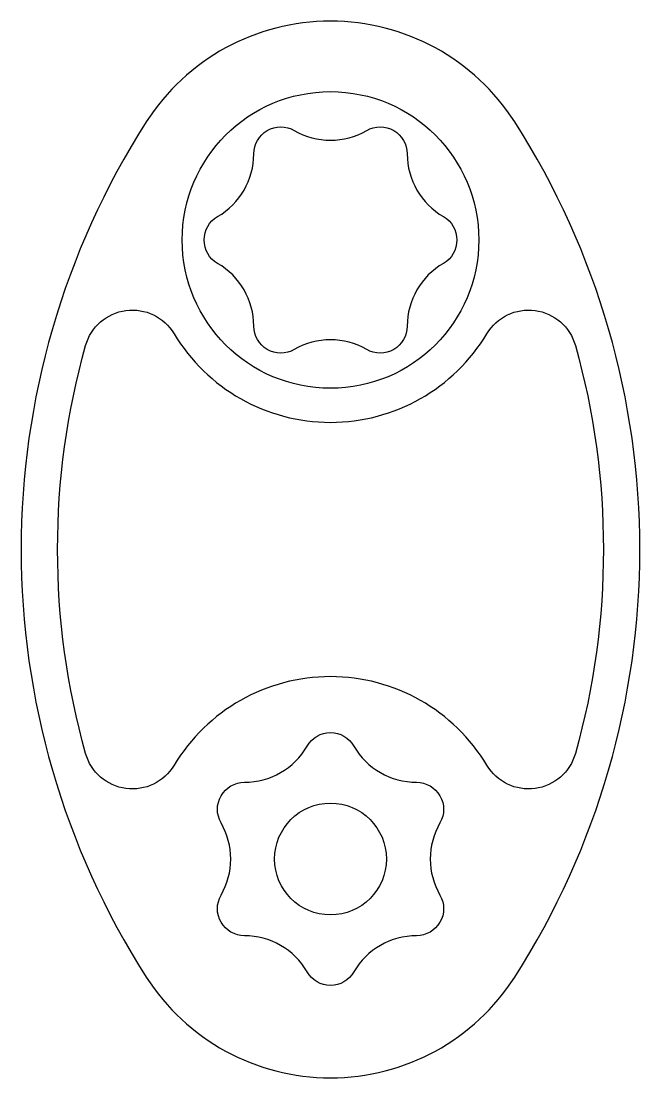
# Model space of a CAD drawing. Header units: millimetres. Extents: x 0 to 25.5, y -21.7 to 21.7.
import ezdxf

# ---------------------------------------------------------------- set-up
doc = ezdxf.new("R2010")
doc.units = ezdxf.units.MM

msp = doc.modelspace()

# ---------------------------------------------------------------- linework, layer by layer
for points in [[(5.15, 17.583, 0.292893), (5.15, -17.583, 0.546918), (20.306, -17.583, 0.292893), (20.306, 17.583, 0.546918)], [(9.573, 16.27, -0.57735), (11.238, 17.231, 0.267949), (14.218, 17.231, -0.57735), (15.883, 16.27, 0.267949), (17.373, 13.689, -0.57735), (17.373, 11.767, 0.267949), (15.883, 9.186, -0.57735), (14.218, 8.225, 0.267949), (11.238, 8.225, -0.57735), (9.573, 9.186, 0.267949), (8.083, 11.767, -0.57735), (8.083, 13.689, 0.267949)], [(22.804, 8.386, -0.1374), (22.804, -8.386, -0.658329), (19.162, -8.874, 0.566685), (6.294, -8.874, -0.658329), (2.652, -8.386, -0.1374), (2.652, 8.386, -0.658329), (6.294, 8.874, 0.566685), (19.162, 8.874, -0.658329)], [(13.689, -8.083, 0.267949), (16.27, -9.573, -0.57735), (17.231, -11.238, 0.267949), (17.231, -14.218, -0.57735), (16.27, -15.883, 0.267949), (13.689, -17.373, -0.57735), (11.767, -17.373, 0.267949), (9.186, -15.883, -0.57735), (8.225, -14.218, 0.267949), (8.225, -11.238, -0.57735), (9.186, -9.573, 0.267949), (11.767, -8.083, -0.57735)]]:
    msp.add_lwpolyline(points, format="xyb", close=True)
for centre, radius in [((12.728, 12.728), 6.1), ((12.728, 12.728), 6.1), ((12.728, -12.728), 2.3)]:
    msp.add_circle(centre, radius)

doc.saveas('drawing.dxf')
